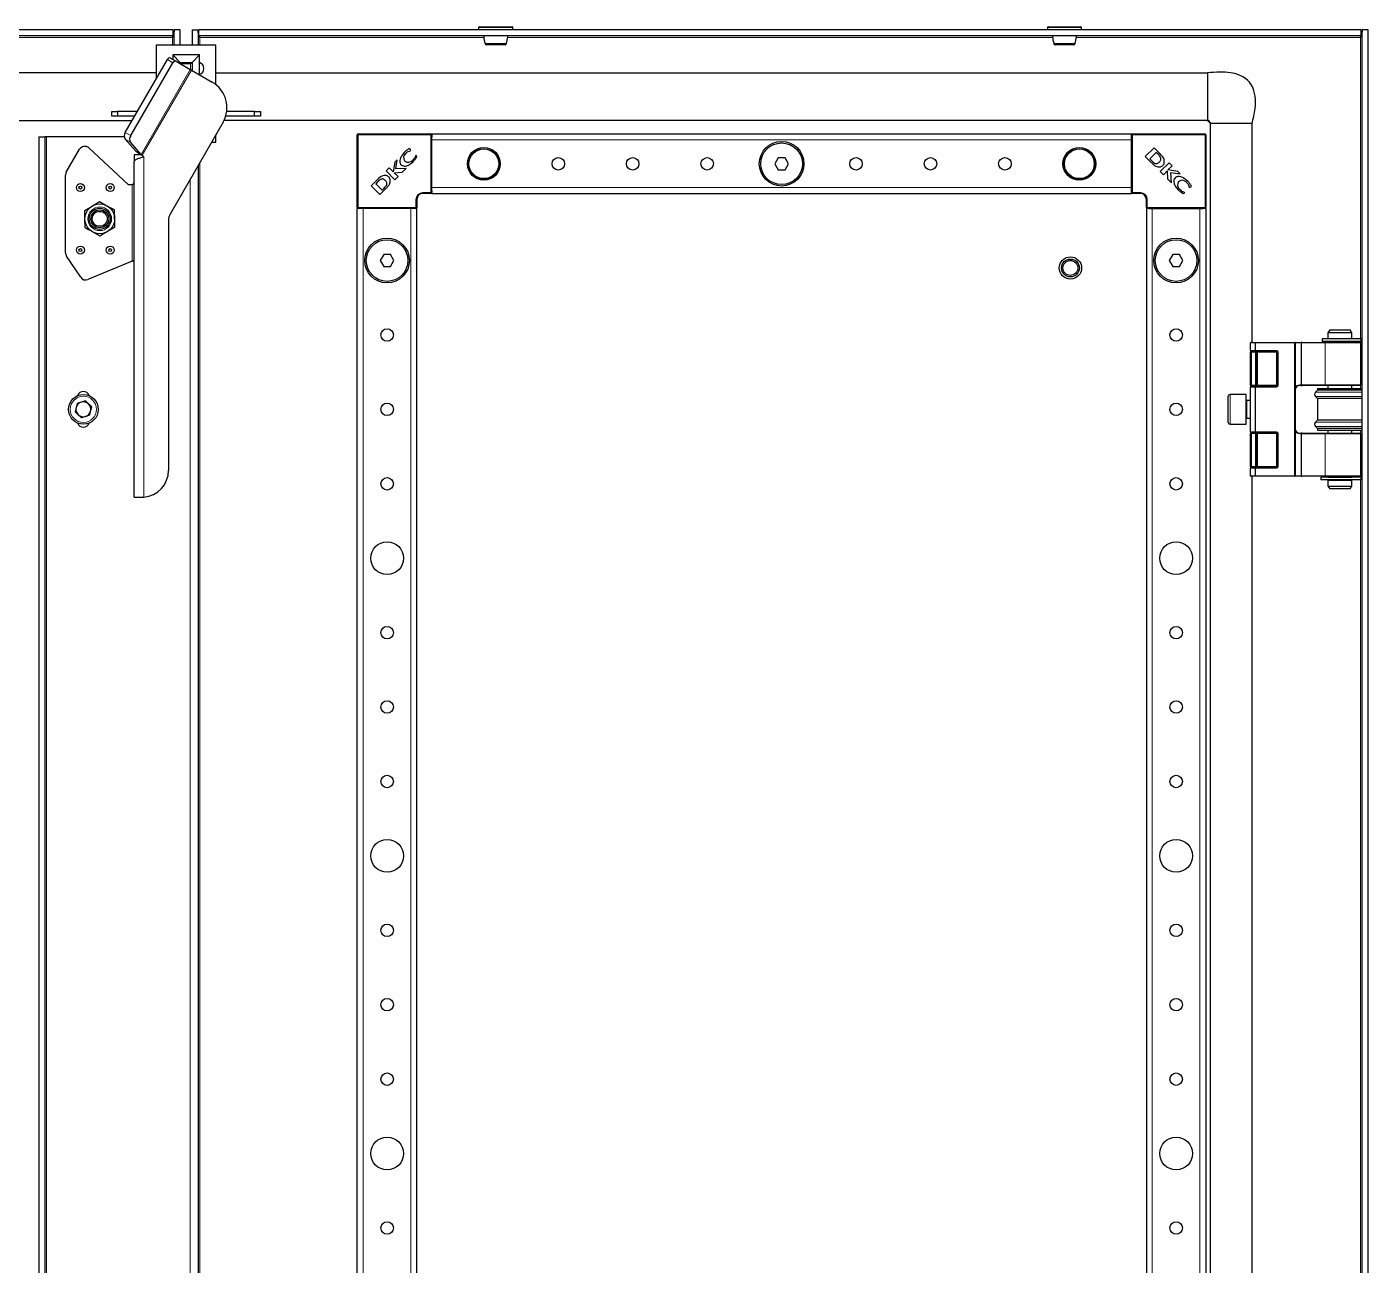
# Model space of a CAD drawing. Header units: millimetres. Extents: x -683 to 2605, y -1229 to 1219.
# Drawn here: x -110.7 to 339.8, y 139.4 to 555.4 of the extents above; entities that cross this region are included whole.
import ezdxf

# ---------------------------------------------------------------- set-up
doc = ezdxf.new("R2010")
doc.units = ezdxf.units.MM

msp = doc.modelspace()

# ---------------------------------------------------------------- linework, layer by layer
at = {"color": 7, "linetype": 'Continuous', "lineweight": 25}
for p, q in [((-61.46, 554.38), (-451.86, 554.38)), ((-61.46, 552.38), (-61.46, 554.38)), ((-59.16, 554.38), (-61.16, 554.38)), ((-61.16, 549.38), (-61.16, 554.38)), ((-59.16, 549.38), (-59.16, 554.38)), ((-55.16, 554.38), (-53.16, 554.38)), ((-55.16, 554.38), (-55.16, 549.38)), ((-53.16, 554.38), (-53.16, 549.38)), ((-52.86, 552.38), (-52.86, 554.38)), ((337.54, 554.38), (-52.86, 554.38)), ((41.09, 555.13), (41.09, 554.38)), ((41.34, 555.38), (52.34, 555.38)), ((52.59, 554.38), (52.59, 555.13)), ((232.09, 555.13), (232.09, 554.38)), ((232.34, 555.38), (240.85, 555.38)), ((240.85, 555.38), (243.34, 555.38)), ((243.59, 554.38), (243.59, 555.13)), ((337.54, 552.38), (337.54, 554.38)), ((339.84, 554.38), (337.84, 554.38)), ((337.84, -800.62), (337.84, 554.38)), ((339.84, -800.62), (339.84, 554.38)), ((-61.46, 552.38), (-451.86, 552.38)), ((-61.55, 552.38), (-61.76, 551.78)), ((337.54, 552.38), (-52.86, 552.38)), ((-52.56, 551.78), (-52.75, 552.38)), ((337.44, 552.38), (337.24, 551.78)), ((-67.16, 549.38), (-47.16, 549.38)), ((-67.16, 537.95), (-67.16, 549.38)), ((-59.16, 543.43), (-61.66, 545.92)), ((-61.66, 545.92), (-61.66, 544.48)), ((-52.66, 545.92), (-61.66, 545.92)), ((-55.15, 543.43), (-52.66, 545.92)), ((-52.66, 543.36), (-52.66, 545.92)), ((-47.16, 535.97), (-47.16, 549.38)), ((-77.6, 519.88), (-63.46, 544.36)), ((-75.76, 518.82), (-61.62, 543.3)), ((-62.35, 544.87), (-60.51, 543.81)), ((-60.51, 543.81), (-55.75, 541.06)), ((-59.16, 543.04), (-59.16, 543.43)), ((-59.16, 543.43), (-58.66, 542.93)), ((-59.16, 543.43), (-55.15, 543.43)), ((-55.38, 540.85), (-55.75, 541.06)), ((-55.15, 543.43), (-55.65, 542.93)), ((-55.38, 540.85), (-48.44, 536.84)), ((-55.15, 543.43), (-55.15, 540.72)), ((-52.66, 539.48), (-52.66, 543.36)), ((-67.16, 539.88), (-400.16, 539.88)), ((-52.66, 539.28), (-52.66, 539.48)), ((-47.16, 539.88), (285.84, 539.88)), ((-400.16, 523.88), (-75.28, 523.88)), ((-82.16, 525.38), (-82.16, 526.88)), ((-82.16, 526.88), (-80.16, 526.88)), ((-80.16, 525.38), (-82.16, 525.38)), ((-80.16, 526.88), (-80.16, 525.38)), ((-73.55, 526.88), (-80.16, 526.88)), ((-74.42, 525.38), (-80.16, 525.38)), ((-44.69, 523.33), (-62.53, 492.43)), ((285.84, 523.88), (-44.41, 523.88)), ((-34.16, 525.38), (-43.84, 525.38)), ((-34.16, 526.88), (-43.52, 526.88)), ((-34.16, 525.38), (-34.16, 526.88)), ((-34.16, 526.88), (-32.16, 526.88)), ((-32.16, 525.38), (-34.16, 525.38)), ((-32.16, 526.88), (-32.16, 525.38)), ((286.84, -769.12), (286.84, 522.88)), ((300.84, 449.38), (300.84, 522.88)), ((-106.66, 518.38), (-104.66, 518.38)), ((-106.66, 518.38), (-106.66, -764.62)), ((-104.66, 518.38), (-104.66, -764.62)), ((-104.06, 518.38), (-104.66, 518.38)), ((-77.94, 518.38), (-104.06, 518.38)), ((-47.16, 516.58), (-47.16, 519.06)), ((0.34, 494.68), (0.34, 519.08)), ((0.64, 519.38), (25.04, 519.38)), ((25.34, 519.08), (25.34, 519.38)), ((25.34, 519.38), (260.34, 519.38)), ((25.34, 519.08), (25.34, 518.44)), ((25.34, 517.38), (25.34, 518.44)), ((260.34, 519.08), (260.34, 519.38)), ((260.34, 518.44), (260.34, 519.08)), ((260.34, 517.38), (260.34, 518.44)), ((260.64, 519.38), (285.04, 519.38)), ((285.34, 519.08), (285.34, 494.68)), ((-97.39, 506.53), (-92.93, 514.26)), ((-89.85, 514.69), (-76.66, 502.38)), ((-74.05, 513.6), (-77.63, 517.65)), ((-72.22, 512.54), (-75.79, 516.59)), ((-74.05, 513.6), (-72.22, 512.54)), ((-48.59, 516.58), (-47.16, 516.58)), ((18.28, 513.84), (17.95, 514.52)), ((18.14, 513.7), (18.28, 513.84)), ((25.34, 501.38), (25.34, 517.38)), ((260.34, 501.38), (260.34, 517.38)), ((267.95, 514.73), (264.99, 511.78)), ((269.94, 512.74), (267.95, 514.73)), ((-72.14, 512.38), (-74.66, 512.38)), ((-74.66, 512.38), (-74.66, 510.14)), ((-74.66, 397.38), (-74.66, 510.14)), ((-71.34, 511.7), (-71.9, 512.23)), ((-71.66, 512), (-71.66, 511.58)), ((-71.36, 511.67), (-71.34, 511.7)), ((12.92, 509.92), (12.43, 506.65)), ((13.71, 510.71), (12.92, 509.92)), ((13.24, 507.62), (13.71, 510.71)), ((20.09, 512.27), (19.98, 512.16)), ((20.34, 511.76), (20.09, 512.27)), ((141.69, 511.38), (140.53, 509.38)), ((140.53, 509.38), (141.69, 507.38)), ((144, 511.38), (141.69, 511.38)), ((145.15, 509.38), (144, 511.38)), ((144, 507.38), (145.15, 509.38)), ((264.99, 511.78), (266.88, 509.89)), ((268.65, 513.21), (266.47, 511.03)), ((266.47, 511.03), (267.15, 510.37)), ((266.88, 509.89), (266.9, 509.87)), ((269.39, 512.49), (268.65, 513.21)), ((272.95, 509.73), (269.99, 506.77)), ((274, 508.68), (272.95, 509.73)), ((-97.66, 479.49), (-97.66, 505.53)), ((-53.16, 508.67), (-53.16, -754.9)), ((11.04, 508.04), (9.99, 506.99)), ((9.99, 506.99), (12.95, 504.03)), ((12.43, 506.65), (11.04, 508.04)), ((12.77, 506.33), (15.43, 506.51)), ((14.01, 505.09), (12.77, 506.33)), ((12.95, 504.03), (14.01, 505.09)), ((16.71, 507.79), (13.24, 507.62)), ((15.43, 506.51), (16.71, 507.79)), ((141.69, 507.38), (144, 507.38)), ((269.99, 506.77), (271.05, 505.71)), ((271.05, 505.71), (272.29, 506.96)), ((272.29, 506.96), (272.47, 504.3)), ((272.61, 507.29), (274, 508.68)), ((275.88, 506.81), (272.61, 507.29)), ((273.58, 506.48), (276.67, 506.01)), ((273.75, 503.01), (273.58, 506.48)), ((276.67, 506.01), (275.88, 506.81)), ((-76.66, 502.38), (-75.26, 502.38)), ((-75.02, 502.38), (-75.26, 502.38)), ((6.98, 503.98), (4.99, 501.99)), ((4.99, 501.99), (7.95, 499.03)), ((7.23, 503.43), (6.51, 502.69)), ((6.51, 502.69), (8.69, 500.51)), ((7.95, 499.03), (9.84, 500.92)), ((8.69, 500.51), (9.35, 501.19)), ((9.84, 500.92), (9.86, 500.94)), ((25.34, 500.33), (25.34, 501.38)), ((25.34, 500.33), (25.34, 499.68)), ((260.34, 500.33), (260.34, 501.38)), ((260.34, 499.68), (260.34, 500.33)), ((272.47, 504.3), (273.75, 503.01)), ((279.66, 501.58), (279.8, 501.44)), ((279.8, 501.44), (280.48, 501.78)), ((-86.3, 496.65), (-83.76, 495.27)), ((20.34, 497.38), (20.34, 494.68)), ((25.04, 499.38), (22.34, 499.38)), ((25.34, 499.38), (25.34, 499.68)), ((25.34, 499.38), (260.34, 499.38)), ((260.34, 499.38), (260.34, 499.68)), ((263.34, 499.38), (260.64, 499.38)), ((265.34, 494.68), (265.34, 497.38)), ((277.72, 499.38), (278.23, 499.63)), ((278.23, 499.63), (278.12, 499.74)), ((-91.23, 493.65), (-88.76, 495.15)), ((0.34, -740.62), (0.34, 494.38)), ((0.64, 494.38), (0.34, 494.38)), ((1.29, 494.38), (0.64, 494.38)), ((2.34, 494.38), (1.29, 494.38)), ((18.34, 494.38), (2.34, 494.38)), ((19.4, 494.38), (18.34, 494.38)), ((20.04, 494.38), (19.4, 494.38)), ((20.34, 494.38), (20.04, 494.38)), ((20.34, -740.62), (20.34, 494.38)), ((265.34, 494.38), (265.34, -740.62)), ((265.34, 494.38), (265.64, 494.38)), ((266.29, 494.38), (265.64, 494.38)), ((266.29, 494.38), (267.34, 494.38)), ((267.34, 494.38), (283.34, 494.38)), ((283.34, 494.38), (284.4, 494.38)), ((285.04, 494.38), (284.4, 494.38)), ((285.04, 494.38), (285.34, 494.38)), ((285.34, 494.38), (285.34, -740.62)), ((-81.09, 488.12), (-83.55, 486.61)), ((-63.07, 490.43), (-63.07, 406.38)), ((-86.02, 485.11), (-88.55, 486.49)), ((-92.56, 471.23), (-97.32, 478.38)), ((9.19, 478.88), (8.03, 476.88)), ((11.5, 478.88), (9.19, 478.88)), ((12.65, 476.88), (11.5, 478.88)), ((274.19, 478.88), (273.03, 476.88)), ((276.5, 478.88), (274.19, 478.88)), ((277.65, 476.88), (276.5, 478.88)), ((-75.26, 476.63), (-90.15, 470.48)), ((-75.26, 476.63), (-75.02, 476.88)), ((-75.26, 476.63), (-74.66, 476.73)), ((8.03, 476.88), (9.19, 474.88)), ((9.19, 474.88), (11.5, 474.88)), ((11.5, 474.88), (12.65, 476.88)), ((273.03, 476.88), (274.19, 474.88)), ((274.19, 474.88), (276.5, 474.88)), ((276.5, 474.88), (277.65, 476.88)), ((324.4, 450.58), (324.4, 449.68)), ((324.42, 450.58), (324.4, 450.58)), ((324.42, 450.58), (324.42, 449.68)), ((324.5, 450.58), (324.42, 450.58)), ((337.49, 450.58), (324.5, 450.58)), ((326.92, 453.63), (326.34, 452.63)), ((326.34, 452.63), (326.34, 450.63)), ((334.34, 452.63), (326.34, 452.63)), ((326.34, 450.63), (334.34, 450.63)), ((326.84, 450.63), (326.84, 450.58)), ((326.92, 453.63), (333.76, 453.63)), ((334.34, 452.63), (333.76, 453.63)), ((333.84, 450.58), (333.84, 450.63)), ((334.34, 450.63), (334.34, 452.63)), ((337.49, 449.68), (337.49, 450.58)), ((300.34, 446.68), (300.34, 449.18)), ((300.34, 446.68), (300.34, 446.08)), ((300.34, 434.98), (300.34, 446.08)), ((300.54, 449.38), (301.92, 449.38)), ((301.97, 446.38), (300.64, 446.38)), ((301.84, 449.18), (301.84, 446.68)), ((301.92, 449.38), (315.14, 449.38)), ((309.04, 446.38), (301.97, 446.38)), ((302.34, 434.98), (302.34, 446.08)), ((309.34, 434.98), (309.34, 446.08)), ((315.14, 449.38), (317.36, 449.38)), ((315.34, 449.18), (315.34, 404.58)), ((317.64, 449.38), (317.36, 449.38)), ((317.64, 449.38), (325.53, 449.38)), ((324.42, 449.68), (324.4, 449.68)), ((324.5, 449.68), (324.42, 449.68)), ((337.49, 449.68), (324.5, 449.68)), ((325.53, 449.38), (337.14, 449.38)), ((326.34, 449.63), (326.34, 449.38)), ((326.34, 449.63), (334.34, 449.63)), ((326.84, 449.68), (326.84, 449.63)), ((333.84, 449.63), (333.84, 449.68)), ((334.34, 449.38), (334.34, 449.63)), ((337.34, 435.08), (337.34, 449.18)), ((300.34, 434.98), (300.34, 434.38)), ((300.34, 419.38), (300.34, 434.38)), ((300.64, 434.68), (301.97, 434.68)), ((301.84, 434.38), (301.84, 419.38)), ((301.97, 434.68), (309.04, 434.68)), ((317.36, 434.88), (316.84, 434.88)), ((317.36, 434.88), (317.64, 434.88)), ((325.53, 434.88), (317.64, 434.88)), ((322.84, 433.28), (322.14, 432.6)), ((322.84, 433.88), (322.84, 433.28)), ((322.84, 433.88), (337.84, 433.88)), ((337.84, 433.28), (322.84, 433.28)), ((337.14, 434.88), (325.53, 434.88)), ((326.34, 434.88), (326.34, 433.88)), ((334.34, 433.88), (334.34, 434.88)), ((-93.76, 428.88), (-94.44, 426.07)), ((-90.97, 429.7), (-93.76, 428.88)), ((-90.97, 429.7), (-88.88, 427.7)), ((292.84, 426.88), (292.84, 431.28)), ((298.84, 431.88), (293.44, 431.88)), ((298.84, 426.88), (298.84, 431.88)), ((300.34, 429.88), (299.09, 429.88)), ((322.14, 431.17), (322.84, 430.48)), ((322.84, 430.48), (322.84, 423.28)), ((337.84, 430.48), (322.84, 430.48)), ((-92.34, 424.07), (-94.44, 426.07)), ((-89.56, 424.88), (-92.34, 424.07)), ((-89.56, 424.88), (-88.88, 427.7)), ((292.84, 422.48), (292.84, 426.88)), ((298.84, 421.88), (298.84, 426.88)), ((299.09, 423.88), (300.34, 423.88)), ((293.44, 421.88), (298.84, 421.88)), ((300.34, 419.38), (300.34, 418.78)), ((301.97, 419.08), (300.64, 419.08)), ((309.04, 419.08), (301.97, 419.08)), ((322.84, 423.28), (322.14, 422.6)), ((322.14, 421.17), (322.84, 420.48)), ((337.84, 423.28), (322.84, 423.28)), ((322.84, 420.48), (322.84, 419.88)), ((337.84, 420.48), (322.84, 420.48)), ((322.84, 419.88), (337.84, 419.88)), ((326.34, 419.88), (326.34, 418.88)), ((334.34, 418.88), (334.34, 419.88)), ((300.34, 407.68), (300.34, 418.78)), ((302.34, 407.68), (302.34, 418.78)), ((309.34, 407.68), (309.34, 418.78)), ((316.84, 418.88), (317.36, 418.88)), ((317.64, 418.88), (317.36, 418.88)), ((317.64, 418.88), (325.53, 418.88)), ((325.53, 418.88), (337.14, 418.88)), ((337.34, 404.58), (337.34, 418.68)), ((300.34, 407.68), (300.34, 407.08)), ((300.34, 404.58), (300.34, 407.08)), ((300.64, 407.38), (301.97, 407.38)), ((301.84, 407.08), (301.84, 404.58)), ((301.97, 407.38), (309.04, 407.38)), ((301.92, 404.38), (300.54, 404.38)), ((300.84, 99.38), (300.84, 404.38)), ((315.14, 404.38), (301.92, 404.38)), ((317.36, 404.38), (315.14, 404.38)), ((317.36, 404.38), (317.64, 404.38)), ((325.53, 404.38), (317.64, 404.38)), ((323.97, 404.08), (323.97, 403.18)), ((324.02, 404.08), (323.97, 404.08)), ((324.02, 403.18), (323.97, 403.18)), ((337.49, 404.08), (324.02, 404.08)), ((337.49, 403.18), (324.02, 403.18)), ((337.14, 404.38), (325.53, 404.38)), ((326.34, 404.38), (326.34, 404.13)), ((326.34, 404.13), (334.34, 404.13)), ((326.34, 403.13), (326.34, 401.13)), ((326.34, 403.13), (334.34, 403.13)), ((326.34, 401.13), (326.92, 400.13)), ((326.34, 401.13), (330.87, 401.13)), ((326.84, 404.13), (326.84, 404.08)), ((326.84, 403.18), (326.84, 403.13)), ((330.87, 401.13), (334.34, 401.13)), ((333.76, 400.13), (334.34, 401.13)), ((333.84, 404.08), (333.84, 404.13)), ((333.84, 403.13), (333.84, 403.18)), ((334.34, 404.13), (334.34, 404.38)), ((334.34, 401.13), (334.34, 403.13)), ((337.49, 403.18), (337.49, 404.08)), ((-74.66, 397.38), (-73.69, 397.38)), ((-73.69, 397.38), (-71.57, 397.38)), ((330.8, 400.13), (326.92, 400.13)), ((333.76, 400.13), (330.8, 400.13))]:
    msp.add_line(p, q, dxfattribs=at)
at = {"color": 8, "linetype": 'Continuous', "lineweight": 18}
for p, q in [((52.59, 555.13), (41.09, 555.13)), ((240.99, 555.13), (232.09, 555.13)), ((243.59, 555.13), (240.99, 555.13)), ((-157.19, 551.78), (-61.76, 551.78)), ((-61.76, 551.78), (-61.76, 549.38)), ((-52.56, 549.38), (-52.56, 551.78)), ((-52.56, 551.78), (42.87, 551.78)), ((50.81, 551.78), (233.87, 551.78)), ((241.81, 551.78), (337.24, 551.78)), ((337.24, 551.78), (337.24, 450.58)), ((-72.22, 512.54), (-55.75, 541.06)), ((-71.9, 512.23), (-55.38, 540.85)), ((-63.46, 544.36), (-61.62, 543.3)), ((-58.66, 542.93), (-58.66, 542.75)), ((-55.65, 542.93), (-58.66, 542.93)), ((-55.65, 541.01), (-55.65, 542.93)), ((-104.06, -764.62), (-104.06, 518.38)), ((-77.6, 519.88), (-75.76, 518.82)), ((0.64, 519.08), (0.34, 519.08)), ((0.64, 519.08), (0.64, 519.38)), ((0.64, 519.08), (0.64, 494.68)), ((25.04, 519.08), (0.64, 519.08)), ((25.04, 519.38), (25.04, 519.08)), ((25.04, 499.68), (25.04, 519.08)), ((25.34, 519.08), (25.04, 519.08)), ((260.64, 519.08), (260.34, 519.08)), ((260.64, 519.08), (260.64, 519.38)), ((260.64, 519.08), (260.64, 499.68)), ((285.04, 519.08), (260.64, 519.08)), ((285.04, 519.08), (285.04, 519.38)), ((285.04, 494.68), (285.04, 519.08)), ((285.04, 519.08), (285.34, 519.08)), ((-77.63, 517.65), (-75.79, 516.59)), ((25.34, 517.38), (260.34, 517.38)), ((-71.36, 397.41), (-71.36, 511.67)), ((-52.56, -755.94), (-52.56, 509.71)), ((-75.26, 476.63), (-75.26, 502.38)), ((-55.76, 504.16), (-55.76, -750.4)), ((25.34, 501.38), (260.34, 501.38)), ((20.04, 494.68), (20.04, 497.38)), ((20.34, 497.38), (20.04, 497.38)), ((22.34, 499.68), (25.04, 499.68)), ((22.34, 499.38), (22.34, 499.68)), ((25.04, 499.68), (25.04, 499.38)), ((25.34, 499.68), (25.04, 499.68)), ((260.64, 499.68), (260.34, 499.68)), ((260.64, 499.68), (263.34, 499.68)), ((260.64, 499.38), (260.64, 499.68)), ((263.34, 499.38), (263.34, 499.68)), ((265.34, 497.38), (265.64, 497.38)), ((265.64, 497.38), (265.64, 494.68)), ((0.64, 494.68), (0.34, 494.68)), ((0.64, 494.68), (20.04, 494.68)), ((0.64, 494.68), (0.64, 494.38)), ((2.34, -740.62), (2.34, 494.38)), ((18.34, -740.62), (18.34, 494.38)), ((20.04, 494.68), (20.04, 494.38)), ((20.34, 494.68), (20.04, 494.68)), ((265.64, 494.68), (265.34, 494.68)), ((265.64, 494.68), (285.04, 494.68)), ((265.64, 494.38), (265.64, 494.68)), ((267.34, 494.38), (267.34, -740.62)), ((283.34, 494.38), (283.34, -740.62)), ((285.04, 494.38), (285.04, 494.68)), ((285.34, 494.68), (285.04, 494.68)), ((324.5, 449.68), (324.5, 450.58)), ((301.84, 449.18), (300.34, 449.18)), ((300.34, 446.68), (301.84, 446.68)), ((300.64, 446.08), (300.34, 446.08)), ((300.64, 446.38), (300.64, 446.08)), ((302.04, 446.08), (300.64, 446.08)), ((300.64, 446.08), (300.64, 434.98)), ((315.14, 449.18), (301.84, 449.18)), ((301.84, 446.68), (309.04, 446.68)), ((302.04, 446.38), (302.04, 446.08)), ((302.04, 434.98), (302.04, 446.08)), ((302.34, 446.08), (302.04, 446.08)), ((302.64, 446.08), (302.34, 446.08)), ((302.64, 446.08), (302.64, 446.38)), ((309.04, 446.08), (302.64, 446.08)), ((302.64, 446.08), (302.64, 434.98)), ((309.04, 446.68), (309.04, 446.38)), ((309.04, 446.08), (309.04, 446.38)), ((309.04, 434.98), (309.04, 446.08)), ((309.34, 446.08), (309.04, 446.08)), ((309.64, 446.08), (309.34, 446.08)), ((309.64, 446.08), (309.64, 434.98)), ((315.14, 449.18), (315.14, 449.38)), ((315.14, 404.58), (315.14, 449.18)), ((315.14, 449.18), (315.34, 449.18)), ((317.36, 449.18), (315.34, 449.18)), ((317.36, 449.38), (317.36, 449.18)), ((317.5, 449.18), (317.36, 449.18)), ((317.36, 435.08), (317.36, 449.18)), ((325.39, 449.18), (317.5, 449.18)), ((317.5, 449.18), (317.5, 435.08)), ((337.34, 449.18), (325.39, 449.18)), ((325.39, 435.08), (325.39, 449.18)), ((337.24, 449.68), (337.24, 449.36)), ((300.64, 434.98), (300.34, 434.98)), ((301.84, 434.38), (300.34, 434.38)), ((300.64, 434.98), (302.04, 434.98)), ((300.64, 434.98), (300.64, 434.68)), ((309.04, 434.38), (301.84, 434.38)), ((302.04, 434.98), (302.04, 434.68)), ((302.34, 434.98), (302.04, 434.98)), ((302.64, 434.98), (302.34, 434.98)), ((302.64, 434.68), (302.64, 434.98)), ((302.64, 434.98), (309.04, 434.98)), ((309.04, 434.68), (309.04, 434.98)), ((309.34, 434.98), (309.04, 434.98)), ((309.04, 434.68), (309.04, 434.38)), ((309.64, 434.98), (309.34, 434.98)), ((316.84, 435.08), (317.36, 435.08)), ((316.84, 435.08), (316.84, 434.88)), ((317.5, 435.08), (317.36, 435.08)), ((317.36, 435.08), (317.36, 434.88)), ((317.5, 435.08), (325.39, 435.08)), ((337.84, 432.6), (322.14, 432.6)), ((325.39, 435.08), (337.34, 435.08)), ((337.24, 434.91), (337.24, 433.88)), ((293.44, 431.88), (293.44, 426.88)), ((299.09, 429.88), (299.09, 423.88)), ((337.84, 431.17), (322.14, 431.17)), ((293.44, 426.88), (293.44, 421.88)), ((300.34, 419.38), (301.84, 419.38)), ((300.64, 418.78), (300.64, 419.08)), ((301.84, 419.38), (309.04, 419.38)), ((302.04, 418.78), (302.04, 419.08)), ((302.64, 418.78), (302.64, 419.08)), ((309.04, 419.08), (309.04, 419.38)), ((309.04, 418.78), (309.04, 419.08)), ((337.84, 422.6), (322.14, 422.6)), ((337.84, 421.17), (322.14, 421.17)), ((337.24, 419.88), (337.24, 418.86)), ((300.64, 418.78), (300.34, 418.78)), ((302.04, 418.78), (300.64, 418.78)), ((300.64, 418.78), (300.64, 407.68)), ((302.04, 418.78), (302.34, 418.78)), ((302.04, 407.68), (302.04, 418.78)), ((302.34, 418.78), (302.64, 418.78)), ((309.04, 418.78), (302.64, 418.78)), ((302.64, 418.78), (302.64, 407.68)), ((309.04, 407.68), (309.04, 418.78)), ((309.04, 418.78), (309.34, 418.78)), ((309.34, 418.78), (309.64, 418.78)), ((309.64, 418.78), (309.64, 407.68)), ((316.84, 418.88), (316.84, 418.68)), ((317.36, 418.68), (316.84, 418.68)), ((317.36, 418.88), (317.36, 418.68)), ((317.36, 418.68), (317.5, 418.68)), ((317.36, 404.58), (317.36, 418.68)), ((317.5, 418.68), (317.5, 404.58)), ((325.39, 418.68), (317.5, 418.68)), ((325.39, 404.58), (325.39, 418.68)), ((337.34, 418.68), (325.39, 418.68)), ((300.34, 407.68), (300.64, 407.68)), ((301.84, 407.08), (300.34, 407.08)), ((300.64, 407.38), (300.64, 407.68)), ((300.64, 407.68), (302.04, 407.68)), ((309.04, 407.08), (301.84, 407.08)), ((302.04, 407.38), (302.04, 407.68)), ((302.34, 407.68), (302.04, 407.68)), ((302.64, 407.68), (302.34, 407.68)), ((302.64, 407.38), (302.64, 407.68)), ((302.64, 407.68), (309.04, 407.68)), ((309.04, 407.38), (309.04, 407.68)), ((309.34, 407.68), (309.04, 407.68)), ((309.04, 407.08), (309.04, 407.38)), ((309.64, 407.68), (309.34, 407.68)), ((300.34, 404.58), (301.84, 404.58)), ((301.84, 404.58), (315.14, 404.58)), ((315.14, 404.38), (315.14, 404.58)), ((315.34, 404.58), (315.14, 404.58)), ((315.34, 404.58), (317.36, 404.58)), ((317.36, 404.58), (317.5, 404.58)), ((317.36, 404.58), (317.36, 404.38)), ((317.5, 404.58), (325.39, 404.58)), ((324.02, 403.18), (324.02, 404.08)), ((325.39, 404.58), (337.34, 404.58)), ((337.24, 404.41), (337.24, 404.08)), ((337.24, 403.18), (337.24, 100.58))]:
    msp.add_line(p, q, dxfattribs=at)
at = {"color": 7, "linetype": 'Continuous', "lineweight": 25}
for centre, radius in [((42.84, 509.38), 5.5), ((42.84, 509.38), 5), ((142.84, 509.38), 7.5), ((142.84, 509.38), 7), ((242.84, 509.38), 5.5), ((242.84, 509.38), 5), ((67.84, 509.38), 2.1), ((92.84, 509.38), 2.1), ((117.84, 509.38), 2.1), ((167.84, 509.38), 2.1), ((192.84, 509.38), 2.1), ((217.84, 509.38), 2.1), ((-92.66, 501.38), 1.35), ((-92.66, 501.38), 0.493), ((-82.66, 501.38), 1.35), ((-82.66, 501.38), 0.493), ((-86.16, 490.88), 5), ((-86.16, 490.88), 3.57), ((-86.16, 490.88), 3), ((-86.16, 490.88), 2.5), ((10.34, 476.88), 7.5), ((10.34, 476.88), 7), ((275.34, 476.88), 7.5), ((275.34, 476.88), 7), ((-92.66, 480.38), 1.35), ((-92.66, 480.38), 0.493), ((-82.66, 480.38), 1.35), ((-82.66, 480.38), 0.493), ((239.84, 474.38), 3.75), ((239.84, 474.38), 3), ((239.84, 474.38), 2.5), ((10.34, 451.88), 2.1), ((275.34, 451.88), 2.1), ((-91.66, 426.88), 5), ((10.34, 426.88), 2.1), ((275.34, 426.88), 2.1), ((10.34, 401.88), 2.1), ((275.34, 401.88), 2.1), ((10.34, 376.88), 5.5), ((275.34, 376.88), 5.5), ((10.34, 351.88), 2.1), ((275.34, 351.88), 2.1), ((10.34, 326.88), 2.1), ((275.34, 326.88), 2.1), ((10.34, 301.88), 2.1), ((275.34, 301.88), 2.1), ((10.34, 276.88), 5.5), ((275.34, 276.88), 5.5), ((10.34, 251.88), 2.1), ((275.34, 251.88), 2.1), ((10.34, 226.88), 2.1), ((275.34, 226.88), 2.1), ((10.34, 201.88), 2.1), ((275.34, 201.88), 2.1), ((10.34, 176.88), 5.5), ((275.34, 176.88), 5.5), ((10.34, 151.88), 2.1), ((275.34, 151.88), 2.1)]:
    msp.add_circle(centre, radius, dxfattribs=at)
at = {"color": 8, "linetype": 'Continuous', "lineweight": 18}
for centre, radius in [((42.84, 509.38), 5.3), ((242.84, 509.38), 5.3), ((-86.16, 490.88), 3.97), ((-91.66, 426.88), 4.4)]:
    msp.add_circle(centre, radius, dxfattribs=at)
at = {"color": 7, "linetype": 'Continuous', "lineweight": 25}
for centre, radius, start, end in [((41.34, 555.13), 0.25, 90, 180), ((52.34, 555.13), 0.25, 0, 90), ((232.34, 555.13), 0.25, 90, 180), ((243.34, 555.13), 0.25, 0, 90), ((43.73, 549.88), 0.5, 195.316, 270.0228), ((49.95, 549.88), 0.5, 269.9982, 345.4001), ((234.73, 549.88), 0.5, 195.2465, 270.046), ((240.95, 549.88), 0.5, 269.9637, 344.834), ((-62.63, 544.03), 0.893, 71.4218, 158.0495), ((-60.79, 542.97), 0.893, 71.4218, 158.0495), ((-53.16, 541.42), 2, 284.4775, 75.5225), ((-53.44, 528.18), 10, 330.9531, 60), ((-75.97, 518.74), 1.98, 144.9521, 213.4481), ((-74.14, 517.68), 1.98, 144.9521, 213.4481), ((0.64, 519.08), 0.3, 90, 180), ((25.04, 519.08), 0.3, 0, 90), ((260.64, 519.08), 0.3, 90, 180), ((285.04, 519.08), 0.3, 0, 90), ((-91.22, 513.23), 2, 46.9749, 149.0362), ((17.85, 511.39), 1.97, 128.454, 215.887), ((17.42, 511.79), 1.94, 233.3097, 322.3464), ((264.92, 508.31), 6.12, 36.9888, 43.0744), ((266.73, 509.08), 4.87, 20.3445, 48.7777), ((-95.66, 505.53), 2, 150, 180), ((10.64, 500.77), 4.87, 110.3445, 138.7777), ((11.42, 498.96), 6.12, 126.9888, 133.0744), ((277.75, 502.31), 1.94, 143.3097, 232.3464), ((277.35, 501.87), 1.97, 38.454, 125.887), ((22.34, 497.38), 2, 90, 180), ((25.04, 499.68), 0.3, 270, 0), ((260.64, 499.68), 0.3, 180, 270), ((263.34, 497.38), 2, 0, 90), ((-59.07, 490.43), 4, 150, 180), ((0.64, 494.68), 0.3, 180, 270), ((20.04, 494.68), 0.3, 270, 0), ((265.64, 494.68), 0.3, 180, 270), ((285.04, 494.68), 0.3, 270, 0), ((-95.66, 479.49), 2, 180, 213.6901), ((-90.9, 472.34), 2, 213.6901, 291.8014), ((300.54, 449.18), 0.2, 90, 180), ((300.64, 446.68), 0.3, 180, 270), ((302.04, 446.08), 0.3, 0, 90), ((309.04, 446.08), 0.3, 0, 90), ((315.14, 449.18), 0.2, 0, 90), ((337.14, 449.18), 0.2, 0, 90), ((-91.66, 430.88), 2, 18.21, 161.79), ((300.64, 434.38), 0.3, 90, 180), ((302.04, 434.98), 0.3, 270, 0), ((309.04, 434.98), 0.3, 270, 0), ((316.84, 433.38), 1.5, 90, 180), ((322.84, 431.88), 1, 134.427, 225.573), ((337.14, 435.08), 0.2, 270, 0), ((-91.66, 426.88), 2.51, 106.3534, 166.3534), ((-91.66, 426.88), 2.51, 46.3534, 106.3534), ((-91.66, 426.88), 2.51, 346.3534, 46.3534), ((293.44, 431.28), 0.6, 90, 180), ((299.09, 430.13), 0.25, 180, 270), ((-91.66, 426.88), 2.51, 166.3534, 226.3534), ((-91.66, 426.88), 2.51, 226.3534, 286.3534), ((-91.66, 426.88), 2.51, 286.3534, 346.3534), ((299.09, 423.63), 0.25, 90, 180), ((-91.66, 422.88), 2, 198.21, 341.79), ((293.44, 422.48), 0.6, 180, 270), ((300.64, 419.38), 0.3, 180, 270), ((302.04, 418.78), 0.3, 0, 90), ((309.04, 418.78), 0.3, 0, 90), ((316.84, 420.38), 1.5, 180, 270), ((322.84, 421.88), 1, 134.427, 225.573), ((337.14, 418.68), 0.2, 0, 90), ((-72.07, 406.38), 9, 274.5046, 0), ((300.64, 407.08), 0.3, 90, 180), ((302.04, 407.68), 0.3, 270, 0), ((309.04, 407.68), 0.3, 270, 0), ((300.54, 404.58), 0.2, 180, 270), ((315.14, 404.58), 0.2, 270, 0), ((337.14, 404.58), 0.2, 270, 0)]:
    msp.add_arc(centre, radius, start, end, dxfattribs=at)
at = {"color": 8, "linetype": 'Continuous', "lineweight": 18}
for centre, radius, start, end in [((22.34, 497.38), 2.3, 90, 180), ((263.34, 497.38), 2.3, 0, 90), ((309.04, 446.08), 0.6, 0, 90), ((317.68, 449.21), 0.179, 101.4218, 188.0495), ((325.57, 449.21), 0.179, 101.4218, 188.0495), ((309.04, 434.98), 0.6, 270, 0), ((316.84, 433.38), 1.7, 90, 151.9275), ((317.68, 435.06), 0.179, 171.9505, 258.5782), ((325.57, 435.06), 0.179, 171.9505, 258.5782), ((309.04, 418.78), 0.6, 0, 90), ((316.84, 420.38), 1.7, 208.0725, 270), ((317.68, 418.71), 0.179, 101.4218, 188.0495), ((325.57, 418.71), 0.179, 101.4218, 188.0495), ((309.04, 407.68), 0.6, 270, 0), ((317.68, 404.56), 0.179, 171.9505, 258.5782), ((325.57, 404.56), 0.179, 171.9505, 258.5782)]:
    msp.add_arc(centre, radius, start, end, dxfattribs=at)
at = {"color": 7, "linetype": 'Continuous', "lineweight": 25}
for centre, major_axis, start_param, end_param in [((301.92, 449.18), (0, 0.2), 0, 1.570796), ((301.97, 446.68), (0, 0.3), 1.570796, 3.141593), ((301.97, 434.38), (0, 0.3), 0, 1.570796), ((301.97, 419.38), (0, 0.3), 1.570796, 3.141593), ((301.97, 407.08), (0, 0.3), 0, 1.570796), ((301.92, 404.58), (0, 0.2), 1.570796, 3.141593)]:
    msp.add_ellipse(centre, major_axis=major_axis, ratio=0.414214, start_param=start_param, end_param=end_param, dxfattribs=at)
for points, knots in [([(-61.16, 554.38), (-61.18, 554), (-61.22, 553.43), (-61.4, 552.86), (-61.46, 552.67)], [0, 0, 0, 0, 0.662931, 1, 1, 1, 1]), ([(-52.86, 552.7), (-52.9, 552.83), (-53.1, 553.39), (-53.13, 553.95), (-53.16, 554.38)], [0, 0, 0, 0, 0.226541, 1, 1, 1, 1]), ([(337.84, 554.38), (337.82, 553.95), (337.78, 553.39), (337.59, 552.83), (337.54, 552.7)], [0, 0, 0, 0, 0.773459, 1, 1, 1, 1]), ([(42.82, 552.38), (42.82, 552.25), (42.84, 551.34), (43.06, 550.47), (43.25, 549.73)], [0, 0, 0, 0, 0.14185, 1, 1, 1, 1]), ([(50.43, 549.73), (50.62, 550.47), (50.84, 551.34), (50.86, 552.25), (50.86, 552.38)], [0, 0, 0, 0, 0.85815, 1, 1, 1, 1]), ([(233.82, 552.38), (233.82, 552.25), (233.84, 551.34), (234.06, 550.47), (234.25, 549.73)], [0, 0, 0, 0, 0.14185, 1, 1, 1, 1]), ([(241.43, 549.73), (241.62, 550.47), (241.84, 551.34), (241.86, 552.25), (241.86, 552.38)], [0, 0, 0, 0, 0.85815, 1, 1, 1, 1]), ([(45.14, 549.38), (44.95, 549.38), (44.48, 549.38), (43.93, 549.38), (43.81, 549.38), (43.74, 549.38)], [0, 0, 0, 0, 0.256553, 0.627981, 1, 1, 1, 1]), ([(49.95, 549.38), (49.91, 549.38), (49.83, 549.38), (49.27, 549.38), (48.47, 549.38), (47.47, 549.38), (46.41, 549.38), (45.62, 549.38), (45.23, 549.38), (45.14, 549.38)], [0, 0, 0, 0, 0.1585142, 0.3172777, 0.4758628, 0.6342467, 0.7924771, 0.950708, 1, 1, 1, 1]), ([(240.92, 549.38), (240.93, 549.38), (240.97, 549.38), (240.69, 549.38), (240.17, 549.38), (239.45, 549.38), (238.6, 549.38), (237.54, 549.38), (236.51, 549.38), (235.63, 549.38), (235.02, 549.38), (234.72, 549.38), (234.76, 549.38), (234.77, 549.38)], [0, 0, 0, 0, 0.03384, 0.141254, 0.248698, 0.315774, 0.423314, 0.530846, 0.63821, 0.745706, 0.853372, 0.960917, 1, 1, 1, 1]), ([(300.84, 522.88), (301.25, 524.56), (301.98, 527.6), (302.08, 531.91), (301.1, 535.47), (299.05, 537.92), (296.41, 539.34), (293.39, 540.08), (289.79, 540.29), (287.23, 540.02), (285.84, 539.88)], [0, 0, 0, 0, 0.1760674, 0.3182248, 0.4355964, 0.5434819, 0.6338893, 0.7371517, 0.8581828, 1, 1, 1, 1]), ([(285.84, 539.88), (285.84, 539.85), (285.84, 539.79), (285.84, 539.15), (285.84, 537.68), (285.84, 535.49), (285.84, 533.49), (285.84, 531.88), (285.84, 530.28), (285.84, 528.27), (285.84, 526.09), (285.84, 524.58), (285.84, 524.18), (285.84, 524.04)], [0, 0, 0, 0, 0.069165, 0.1363, 0.267291, 0.398282, 0.465417, 0.534583, 0.603748, 0.670883, 0.801874, 0.932865, 1, 1, 1, 1]), ([(285.84, 524.04), (285.94, 524.03), (286.08, 524.01), (286.24, 523.94), (286.32, 523.89), (286.38, 523.82), (286.42, 523.75), (286.45, 523.68), (286.51, 523.5), (286.68, 523.42), (286.83, 523.19), (286.86, 522.99), (286.88, 522.88)], [0, 0, 0, 0, 0.146823, 0.202041, 0.247643, 0.28691, 0.323569, 0.360785, 0.40083, 0.628513, 0.79432, 1, 1, 1, 1]), ([(285.84, 523.88), (286.07, 523.73), (286.47, 523.47), (286.73, 523.06), (286.84, 522.88)], [0, 0, 0, 0, 0.556114, 1, 1, 1, 1]), ([(287.82, 522.88), (287.52, 522.88), (287.07, 522.88), (286.99, 522.88), (286.96, 522.88)], [0, 0, 0, 0, 0.649139, 1, 1, 1, 1]), ([(17.95, 514.52), (17.61, 514.34), (16.98, 514), (16.45, 513.51), (16.21, 513.29)], [0, 0, 0, 0, 0.5368, 1, 1, 1, 1]), ([(16.63, 512.93), (16.89, 513.15), (17.33, 513.52), (17.9, 513.65), (18.14, 513.7)], [0, 0, 0, 0, 0.579608, 1, 1, 1, 1]), ([(16.21, 513.29), (15.88, 512.92), (15.27, 512.22), (14.72, 511.05), (14.58, 510.11), (14.73, 509.47), (14.92, 509.24), (15.01, 509.12)], [0, 0, 0, 0, 0.315674, 0.58952, 0.813199, 0.909026, 1, 1, 1, 1]), ([(15.01, 509.12), (15.17, 508.98), (15.5, 508.7), (16.2, 508.54), (17.08, 508.67), (18.15, 509.23), (18.84, 509.87), (19.24, 510.24)], [0, 0, 0, 0, 0.130532, 0.266031, 0.423997, 0.666819, 1, 1, 1, 1]), ([(19.98, 512.16), (19.84, 511.84), (19.57, 511.27), (19.15, 510.81), (18.95, 510.6)], [0, 0, 0, 0, 0.547643, 1, 1, 1, 1]), ([(19.24, 510.24), (19.48, 510.51), (19.91, 510.97), (20.21, 511.52), (20.34, 511.76)], [0, 0, 0, 0, 0.577653, 1, 1, 1, 1]), ([(266.9, 509.87), (266.97, 509.79), (267.13, 509.64), (267.3, 509.49), (267.38, 509.41)], [0, 0, 0, 0, 0.486421, 1, 1, 1, 1]), ([(267.15, 510.37), (267.35, 510.18), (267.71, 509.83), (268.25, 509.51), (268.7, 509.44), (269.04, 509.51), (269.4, 509.7), (269.61, 509.9), (269.72, 510)], [0, 0, 0, 0, 0.274676, 0.503042, 0.607381, 0.716579, 0.843412, 1, 1, 1, 1]), ([(267.38, 509.41), (267.53, 509.28), (267.8, 509.03), (268.09, 508.82), (268.23, 508.73)], [0, 0, 0, 0, 0.55183, 1, 1, 1, 1]), ([(268.23, 508.73), (268.43, 508.62), (268.82, 508.42), (269.45, 508.3), (270.05, 508.34), (270.58, 508.54), (271.02, 508.9), (271.31, 509.41), (271.42, 510.07), (271.34, 510.53), (271.3, 510.78)], [0, 0, 0, 0, 0.138091, 0.265455, 0.384013, 0.496103, 0.605759, 0.71979, 0.847662, 1, 1, 1, 1]), ([(269.72, 510), (269.82, 510.1), (269.98, 510.28), (270.16, 510.55), (270.26, 510.83), (270.26, 511.15), (270.1, 511.55), (269.92, 511.84), (269.81, 511.99)], [0, 0, 0, 0, 0.176808, 0.319231, 0.43938, 0.552395, 0.749205, 1, 1, 1, 1]), ([(10.99, 502.27), (11.1, 502.47), (11.31, 502.86), (11.42, 503.49), (11.39, 504.09), (11.18, 504.62), (10.82, 505.06), (10.31, 505.35), (9.65, 505.46), (9.2, 505.38), (8.95, 505.34)], [0, 0, 0, 0, 0.138091, 0.265455, 0.384013, 0.496103, 0.605759, 0.71979, 0.847662, 1, 1, 1, 1]), ([(275.08, 504.72), (274.94, 504.55), (274.66, 504.22), (274.5, 503.52), (274.63, 502.65), (275.19, 501.57), (275.83, 500.88), (276.2, 500.49)], [0, 0, 0, 0, 0.1305321, 0.2660311, 0.4239974, 0.666819, 1, 1, 1, 1]), ([(279.25, 503.51), (278.88, 503.84), (278.18, 504.46), (277.01, 505.01), (276.07, 505.15), (275.43, 504.99), (275.2, 504.81), (275.08, 504.72)], [0, 0, 0, 0, 0.315674, 0.58952, 0.813199, 0.909026, 1, 1, 1, 1]), ([(9.72, 503.76), (9.62, 503.86), (9.45, 504.02), (9.17, 504.2), (8.9, 504.3), (8.57, 504.3), (8.17, 504.14), (7.89, 503.96), (7.73, 503.85)], [0, 0, 0, 0, 0.176808, 0.319231, 0.43938, 0.552395, 0.749205, 1, 1, 1, 1]), ([(9.35, 501.19), (9.54, 501.39), (9.89, 501.75), (10.22, 502.29), (10.28, 502.74), (10.21, 503.08), (10.02, 503.44), (9.83, 503.65), (9.72, 503.76)], [0, 0, 0, 0, 0.2746757, 0.5030419, 0.607381, 0.7165791, 0.8434117, 1, 1, 1, 1]), ([(9.86, 500.94), (9.93, 501.01), (10.09, 501.17), (10.24, 501.34), (10.31, 501.42)], [0, 0, 0, 0, 0.486421, 1, 1, 1, 1]), ([(10.31, 501.42), (10.45, 501.57), (10.69, 501.84), (10.9, 502.13), (10.99, 502.27)], [0, 0, 0, 0, 0.55183, 1, 1, 1, 1]), ([(276.2, 500.49), (276.47, 500.24), (276.93, 499.81), (277.48, 499.51), (277.72, 499.38)], [0, 0, 0, 0, 0.5776526, 1, 1, 1, 1]), ([(278.12, 499.74), (277.8, 499.89), (277.23, 500.15), (276.77, 500.58), (276.56, 500.77)], [0, 0, 0, 0, 0.547643, 1, 1, 1, 1]), ([(278.89, 503.1), (279.11, 502.84), (279.48, 502.39), (279.61, 501.82), (279.66, 501.58)], [0, 0, 0, 0, 0.579608, 1, 1, 1, 1]), ([(280.48, 501.78), (280.3, 502.12), (279.96, 502.75), (279.47, 503.27), (279.25, 503.51)], [0, 0, 0, 0, 0.5368, 1, 1, 1, 1]), ([(-88.76, 495.15), (-88.7, 495.19), (-87.87, 495.69), (-87.06, 496.19), (-86.3, 496.65)], [0, 0, 0, 0, 0.070201, 1, 1, 1, 1]), ([(-91.16, 490.76), (-91.16, 491.02), (-91.19, 492), (-91.21, 492.95), (-91.23, 493.65)], [0, 0, 0, 0, 0.268634, 1, 1, 1, 1]), ([(-83.76, 495.27), (-83.7, 495.24), (-82.85, 494.77), (-82.01, 494.31), (-81.23, 493.89)], [0, 0, 0, 0, 0.070201, 1, 1, 1, 1]), ([(-81.16, 491), (-81.17, 491.26), (-81.19, 492.24), (-81.21, 493.19), (-81.23, 493.89)], [0, 0, 0, 0, 0.268634, 1, 1, 1, 1]), ([(-91.09, 487.88), (-91.09, 488.12), (-91.12, 489.06), (-91.14, 490.04), (-91.16, 490.76)], [0, 0, 0, 0, 0.257551, 1, 1, 1, 1]), ([(-88.55, 486.49), (-88.61, 486.53), (-89.47, 486.99), (-90.31, 487.45), (-91.09, 487.88)], [0, 0, 0, 0, 0.070201, 1, 1, 1, 1]), ([(-83.55, 486.61), (-83.61, 486.58), (-84.45, 486.07), (-85.26, 485.57), (-86.02, 485.11)], [0, 0, 0, 0, 0.0702006, 1, 1, 1, 1]), ([(-81.09, 488.12), (-81.1, 488.36), (-81.12, 489.3), (-81.14, 490.28), (-81.16, 491)], [0, 0, 0, 0, 0.257551, 1, 1, 1, 1])]:
    msp.add_open_spline(points, degree=3, knots=knots, dxfattribs=at)
for points in [[(-61.76, 551.78), (-61.73, 551.86), (-61.68, 552.02), (-61.61, 552.22), (-61.53, 552.35), (-61.48, 552.37), (-61.46, 552.38)], [(-52.86, 552.38), (-52.83, 552.37), (-52.78, 552.35), (-52.71, 552.22), (-52.63, 552.02), (-52.58, 551.86), (-52.56, 551.78)], [(337.24, 551.78), (337.27, 551.86), (337.32, 552.02), (337.39, 552.22), (337.47, 552.35), (337.52, 552.37), (337.54, 552.38)], [(290.27, 522.88), (289.79, 522.88), (288.81, 522.88), (288.15, 522.88), (287.82, 522.88)], [(293.84, 522.88), (293.21, 522.88), (291.96, 522.88), (290.83, 522.88), (290.27, 522.88)], [(297.41, 522.88), (296.85, 522.88), (295.72, 522.88), (294.47, 522.88), (293.84, 522.88)], [(299.86, 522.88), (299.53, 522.88), (298.87, 522.88), (297.9, 522.88), (297.41, 522.88)], [(300.84, 522.88), (300.8, 522.88), (300.71, 522.88), (300.15, 522.88), (299.86, 522.88)], [(-74.05, 513.6), (-73.91, 513.5), (-73.61, 513.31), (-73.08, 512.97), (-72.5, 512.61), (-72.1, 512.36), (-71.9, 512.23)], [(-71.36, 511.67), (-71.79, 511.54), (-72.66, 511.29), (-73.75, 510.91), (-74.51, 510.52), (-74.61, 510.27), (-74.66, 510.14)], [(-72.22, 512.54), (-72.2, 512.52), (-72.15, 512.47), (-72.08, 512.39), (-71.99, 512.31), (-71.93, 512.26), (-71.9, 512.23)], [(-74.66, 503.58), (-74.68, 503.38), (-74.72, 502.98), (-74.92, 502.58), (-75.02, 502.38)], [(-75.02, 476.88), (-74.97, 476.87), (-74.87, 476.85), (-74.75, 476.81), (-74.67, 476.78), (-74.66, 476.75), (-74.66, 476.74)], [(-73.69, 397.38), (-73.53, 397.38), (-73.21, 397.39), (-72.63, 397.39), (-72.01, 397.4), (-71.58, 397.41), (-71.36, 397.41)]]:
    msp.add_open_spline(points, degree=3, dxfattribs=at)
at = {"color": 8, "linetype": 'Continuous', "lineweight": 18}
for points, knots in [([(43.28, 549.76), (43.27, 549.76), (43.21, 549.76), (43.52, 549.76), (44.1, 549.76), (44.65, 549.76), (44.87, 549.76)], [0, 0, 0, 0, 0.083271, 0.424284, 0.764725, 1, 1, 1, 1]), ([(44.87, 549.76), (44.98, 549.76), (45.43, 549.76), (45.95, 549.76), (46.75, 549.76), (47.57, 549.76), (48.71, 549.76), (49.66, 549.76), (50.25, 549.76), (50.5, 549.76), (50.43, 549.76), (50.43, 549.76)], [0, 0, 0, 0, 0.048751, 0.2049421, 0.2053925, 0.3620339, 0.5188266, 0.6757989, 0.8329225, 0.9897783, 1, 1, 1, 1]), ([(234.29, 549.76), (234.28, 549.76), (234.23, 549.76), (234.58, 549.76), (235.28, 549.76), (236.3, 549.76), (237.49, 549.76), (238.72, 549.76), (239.7, 549.76), (240.53, 549.76), (241.13, 549.76), (241.46, 549.76), (241.41, 549.76), (241.39, 549.76)], [0, 0, 0, 0, 0.038891, 0.14638, 0.253973, 0.361383, 0.468681, 0.576165, 0.683665, 0.750707, 0.858068, 0.965424, 1, 1, 1, 1])]:
    msp.add_open_spline(points, degree=3, knots=knots, dxfattribs=at)

doc.saveas('drawing.dxf')
